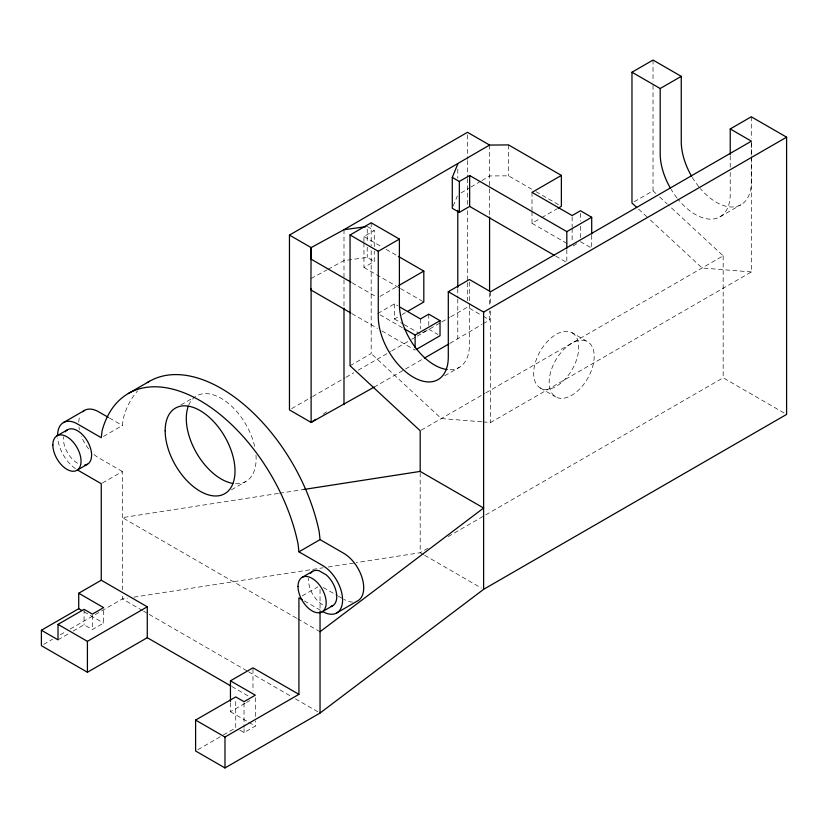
<?xml version="1.0" encoding="UTF-8"?>
<svg xmlns="http://www.w3.org/2000/svg" width="828" height="828" viewBox="0 0 828 828"><rect width="100%" height="100%" fill="white"/><g stroke="black" fill="none" stroke-linecap="round" stroke-linejoin="round"><path stroke-width="0.62" stroke-dasharray="4.14 3.1" d="M103.479 436.418L122.389 425.499L123.217 418.668A143.472 82.831 60 0 1 137.5 391.054M453.206 206.068L457.335 196.008M323.127 414.197L327.381 411.268M461.082 192.934L469.849 187.708M470.946 187.056L480.809 181.177M481.906 180.525L489.576 175.95L508.558 175.826L531.659 189.167M449.987 343.33L481.906 324.452M482.993 323.8L489.576 319.877L489.576 310.883M363.947 241.693L363.947 236.539L374.266 230.577L374.266 249.89M363.947 242.977L363.947 267.444L374.266 261.482L374.266 251.184M180.959 404.913L194.301 397.212M379.98 296.403L397.512 286.281M532 211.689L532 223.27L540.705 218.25M541.791 217.619L557.016 208.832M377.796 313.501L394.407 303.917L397.657 305.791M102.372 483.055L122.389 471.505L122.389 589.898M394.407 303.917L394.407 318.977L400.938 315.199M402.025 314.568L405.296 312.684M350.058 365.759L371.182 353.566L371.182 247.148M634.196 201.711L653.033 190.833L653.033 83.142M422.539 332.815L426.689 330.424M573.173 245.844L579.393 242.262M291.653 408.649L311.452 397.212M312.57 396.571L344.893 377.91M346.011 377.268L353.804 372.766M358.265 370.188L390.588 351.527M391.706 350.886L410.647 339.946M411.764 339.304L416.225 336.727M417.333 336.085L440.744 322.568M441.852 321.926L449.656 317.424M450.774 316.782L467.489 307.126L482.051 315.54M374.121 387.131L422.094 359.435M231.447 489.814L245.906 481.461M444.719 375.757L459.178 367.415M719.967 216.843L741.029 204.692M43.615 644.412L52.495 639.288M60.258 634.797L65.805 631.598M70.245 629.032L122.389 598.934L127.491 598.137M58.012 639.827L68.869 633.565M73.206 631.05L84.063 624.788L92.374 629.58L103.635 623.08L103.635 610.205M421.297 430.115L484.773 393.466M485.881 392.824L723.165 255.831L668.196 204.889M483.024 421.907L490.611 422.518L751.4 271.946L751.4 141.174M302.251 595.891L317.817 586.897M428.014 548.198L420.189 552.721L356.278 562.636M448.134 536.585L723.165 377.796L784.375 413.131M230.443 702.724L230.443 711.728L245.461 703.055M246.537 702.444L249.756 700.581M197.84 749.692L222.37 735.533M223.477 734.891L235.742 727.812L235.742 699.484M239.892 730.203L244.032 732.594L255.303 726.084L255.303 720.94M311.121 278.498L326.998 269.856M328.126 269.235L343.993 260.592L367.228 257.415L374.266 261.482M278.311 493.426L122.389 517.624L296.59 618.205M279.595 493.229L303.876 489.462M133.888 597.154L323.055 567.791M328.157 567.004L355.005 562.833M751.4 271.946L702.113 267.993L649.038 218.799M481.761 421.804L441.314 418.554L371.182 353.566M536.058 191.703L559.169 205.044M580.428 241.662L590.674 247.572M532 223.27L571.02 245.802M555.66 256.069L565.71 261.876M572.117 332.763A31.868 18.402 -60 0 1 562.015 382.132A31.868 18.402 -60 0 1 534.422 366.204A31.868 18.402 -60 0 1 572.117 332.763L587.611 341.716A31.868 18.402 -60 0 1 577.509 391.075A31.868 18.402 -60 0 1 549.916 375.146A31.868 18.402 -60 0 1 587.611 341.716M367.228 226.52L374.266 230.577M363.947 236.539L381.687 246.775M386.117 249.342L397.202 255.738M483.128 316.151L489.576 319.877M363.947 267.444L399.417 287.916M400.535 288.558L423.812 302.003M540.249 387.97L555.743 396.912M352.148 282.855L376.678 297.024M428.769 329.223L437.981 334.543M394.407 318.977L403.091 323.986M404.178 324.617L419.372 333.394M379.99 314.775L403.039 328.085M351.921 313.626L377.423 328.343M381.853 330.91L415.118 350.109M423.522 554.646L420.189 552.721L420.189 472.705M424.64 555.288L481.389 588.056M109.431 418.026L122.389 425.499M122.389 471.505L98.635 457.791A28.173 16.26 60 0 1 93.481 454.034M323.282 587.487L337.317 595.591M338.393 596.212L342.709 598.706M304.311 600.931L320.508 610.277M297.707 618.847L318.925 631.102M142.488 610.536L122.389 598.934L122.389 595.063M143.606 611.188L148.067 613.765M149.185 614.407L247.458 671.146M248.576 671.787L291.011 696.286M295.472 698.863L320.043 713.053M231.83 686.515L249.632 696.793M84.135 611.82L103.635 623.08M230.443 711.728L247.738 721.716M248.814 722.347L255.303 726.084M653.033 190.833L655.88 193.473M659.668 196.981L667.254 204.009M638.605 209.142L648.086 217.93M751.286 116.789L751.286 138.535M751.286 143.648L751.286 182.015A49.514 28.587 60 0 1 700.364 188.639M730.224 155.809L730.224 167.318M730.224 172.431L730.224 194.176A49.514 28.587 60 0 1 677.708 198.865M723.165 255.831L723.165 377.796M653.033 60.061L653.033 81.858M591.699 235.287L591.699 246.879M580.428 213.334L580.428 221.066M580.428 226.21L580.428 237.802M572.138 216.832L572.138 227.131M572.138 228.424L572.138 242.583M566.828 249.642L566.828 261.234M532 192.375L532 210.395M508.558 144.921L508.558 175.826M490.611 291.746L490.611 305.842M490.611 310.976L490.611 422.518M489.576 145.055L489.576 187.511M489.576 188.805L489.576 215.787M489.576 292.895L489.576 305.739M469.435 282.069L469.435 344.748A49.514 28.587 60 0 1 448.424 369.671M467.489 134.871L467.489 159.297M467.489 160.58L467.489 177.296M467.489 178.579L467.489 205.572M467.489 210.716L467.489 281.416M467.489 282.7L467.489 300.699M457.791 169.14L457.791 178.155M457.791 288.703L457.791 297.697M457.791 298.98L457.791 338.818M428.769 314.164L428.769 325.456M420.458 318.956L420.458 328.995M371.182 222.794L371.182 245.864M367.228 229.087L367.228 241.962M367.228 247.117L367.228 257.415M343.993 229.698L343.993 278.581M343.993 279.874L343.993 306.857M320.043 589.464L320.043 611.24M255.303 697.766L255.303 719.646M252.975 669.107L252.975 690.997M244.032 702.982L244.032 727.439M244.032 728.733L244.032 732.594M92.374 615.421L92.374 629.58M84.063 609.336L84.063 624.788M676.921 197.882A49.514 28.587 60 0 1 671.104 189.364M698.76 186.714A49.514 28.587 60 0 1 692.167 177.202M322.661 604.792A19.913 11.499 60 0 1 315.623 598.54L312.705 594.276A19.913 11.499 60 0 1 308.699 578.337M88.679 448.962A28.173 16.26 60 0 1 81.382 436.335M79.395 429.639A28.173 16.26 60 0 1 78.96 427.031M78.743 422.104A28.173 16.26 60 0 1 80.233 415.366M75.431 468.658A28.173 16.26 60 0 1 57.701 437.95M77.511 463.245A19.913 11.499 60 0 1 63.549 436.801M352.604 602.039A28.173 16.26 60 0 1 343.796 599.327M255.997 455.276A49.38 28.514 60 0 1 235.183 483.718M188.701 405.202A49.38 28.514 60 0 1 223.167 399.572A49.38 28.514 60 0 1 254.941 447.731"/><path stroke-width="1.24" d="M350.813 312.984L310.893 289.945L311.121 247.603L343.993 229.698L489.576 145.055L508.558 144.921L561.374 175.412L561.374 206.317L558.103 208.201M554.543 255.428L469.652 206.41L459.333 212.372L452.285 208.304L452.285 177.409L457.791 163.996M320.043 631.743L483.614 508.03L420.189 471.411L303.876 489.462M230.443 701.43L230.443 680.833L255.303 695.189L244.032 701.689L235.742 696.907L195.605 720.081L195.605 750.986L224.978 767.939L320.043 713.053L483.614 589.339L786.6 414.414L786.6 137.179L751.286 116.789L730.224 128.94L730.224 154.525M311.452 422.249L315.696 419.32M374.121 387.131L311.121 422.425L289.458 409.912L289.458 235.09L467.489 132.304L489.576 145.055M420.189 471.411L420.189 430.757L350.058 365.759L350.058 234.986L371.182 222.794L399.396 239.085L399.396 304.321A49.514 28.587 60 0 0 447.203 369.557M636.711 207.383L631.971 202.995L631.971 72.222L653.033 60.061L681.258 76.352L681.258 141.588A49.514 28.587 60 0 0 691.515 176.095M452.285 177.409L459.333 181.477L469.652 175.515L566.828 231.623L591.699 217.267L591.699 234.003M63.425 422.59L84.549 410.398M128.35 393.507L149.475 381.304M56.987 435.839L67.554 429.742M350.058 234.986L378.272 251.277L399.396 239.085M631.971 72.222L660.195 88.513L681.258 76.352M561.374 175.412L532 192.375L572.138 215.549L580.428 210.757L591.699 217.267M76.9 470.335L87.468 464.239M398.61 285.65L423.812 271.098L423.812 302.003L407.469 311.431M378.272 251.277L378.272 316.513A49.514 28.587 60 0 0 413.286 377.164A49.514 28.587 60 0 0 448.3 356.94L448.3 291.715L469.435 279.512L490.611 291.746L751.4 141.174L730.224 128.94M404.136 328.716L415.118 335.05L440.03 320.664L440.03 335.723L416.205 349.488M448.3 291.715L483.614 312.104L786.6 137.179M424.329 358.141L448.869 343.972M147.27 637.695L87.416 672.253L41.4 645.685L41.4 630.243L78.722 608.694L78.722 593.241L101.254 580.231L147.27 606.8L147.27 637.695L230.722 685.874M41.4 630.243L58.012 639.827L58.012 624.384L84.063 609.336L92.374 614.128L103.635 607.628L78.722 593.241M58.012 624.384L87.416 641.358L147.27 606.8M57.587 435.487A28.173 16.26 60 0 1 77.511 423.988L101.254 437.701L102.092 430.86A143.472 82.831 60 0 1 200.086 400.607A143.472 82.831 60 0 1 298.08 544.017L298.918 551.821L320.043 539.618L343.796 553.332A28.173 16.26 60 0 1 362.198 578.151A28.173 16.26 60 0 1 357.872 600.724L336.748 612.917M302.148 577.375L312.705 571.279M322.061 611.871L332.628 605.775A19.913 11.499 60 0 0 326.315 574.922L319.018 570.709A19.913 11.499 60 0 0 310.469 573.349M230.443 680.833L252.975 667.823L298.918 694.35L298.918 597.816L302.158 599.689M195.605 720.081L224.978 737.034L298.918 694.35M330.889 606.313L332.628 605.775M343.993 229.698L366.007 226.686M398.309 256.38L423.812 271.098M440.03 320.664L428.769 314.164L420.458 318.956L399.831 307.043M289.458 235.09L311.121 247.603L311.121 259.185M310.893 259.04L351.031 282.213M108.354 417.395L98.635 411.795A28.173 16.26 60 0 0 82.831 411.661M298.918 551.821L322.661 565.524A28.173 16.26 60 0 1 342.585 600.031A28.173 16.26 60 0 1 322.661 611.53M77.511 469.983L101.254 483.697L101.254 580.231M78.722 608.694L81.972 610.567M320.043 539.618L319.204 531.814A143.472 82.831 60 0 0 245.968 406.248A143.472 82.831 60 0 0 147.322 382.629M660.195 88.513L660.195 153.749A49.514 28.587 60 0 0 670.452 188.256M566.828 231.623L566.828 248.359M489.576 217.071L489.576 291.601M483.614 312.104L483.614 589.339M469.652 175.515L469.652 206.41M459.333 181.477L459.333 212.372M457.791 210.312L457.791 287.419M415.118 335.05L415.118 347.605M343.993 308.14L343.993 404.519M320.043 611.24L320.043 713.053M311.121 288.775L311.121 422.425M224.978 737.034L224.978 767.939M87.416 641.358L87.416 672.253M65.308 431.812A19.913 11.499 60 0 1 87.468 441.241A19.913 11.499 60 0 1 84.549 465.139M232.74 483.417A49.38 28.514 60 0 1 196.526 452.957A49.38 28.514 60 0 1 188.246 406.362M298.018 586.493A19.913 11.499 60 0 0 319.142 612.772A19.913 11.499 60 0 0 319.142 584.609A19.913 11.499 60 0 0 298.018 586.493M52.857 444.957A19.913 11.499 60 0 0 73.992 471.236A19.913 11.499 60 0 0 73.992 443.063A19.913 11.499 60 0 0 52.857 444.957M165.165 430.736A49.38 28.514 60 0 0 217.547 495.9A49.38 28.514 60 0 0 217.547 426.058A49.38 28.514 60 0 0 165.165 430.736"/></g></svg>
